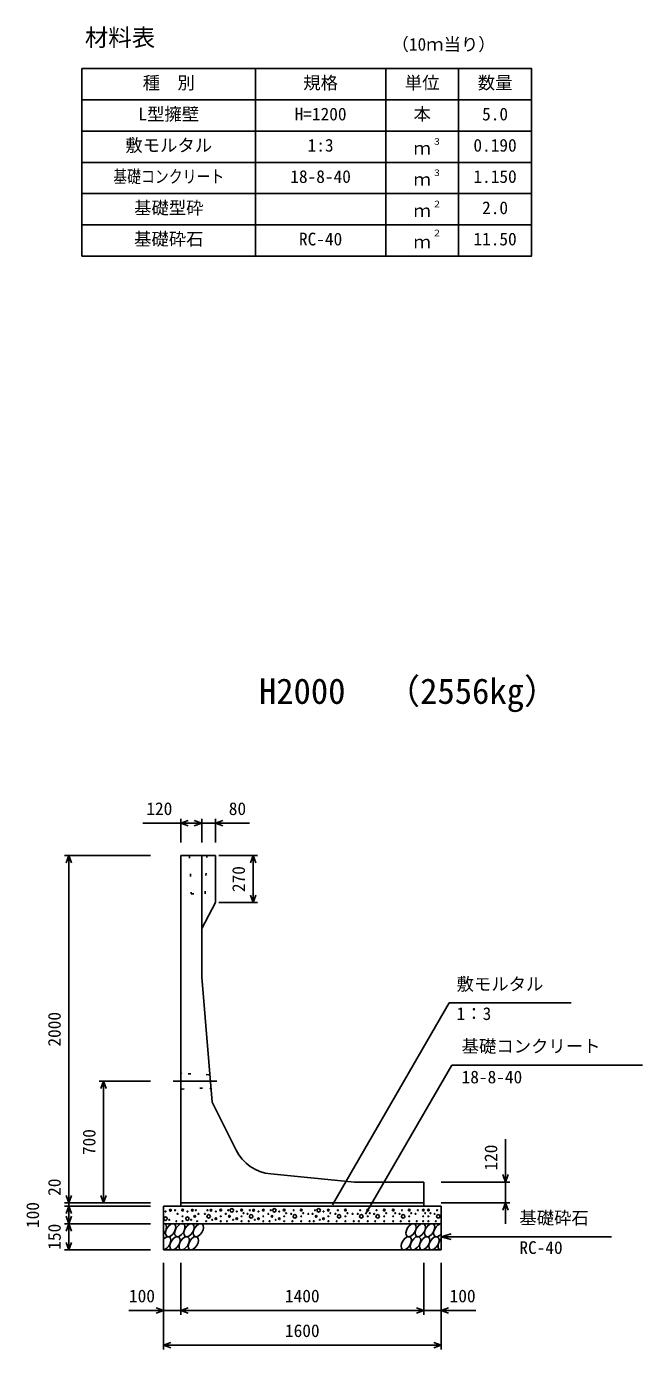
# Model space of a CAD drawing. Units: millimetres, scale not verified. Extents: x -50400 to 50400, y -17820 to 17820.
# Drawn here: x 26185 to 29734, y -226 to 7395 of the extents above; entities that cross this region are included whole.
import ezdxf
from ezdxf.enums import TextEntityAlignment as Align

# ---------------------------------------------------------------- set-up
doc = ezdxf.new("R2010")
doc.units = ezdxf.units.MM
doc.header["$LTSCALE"] = 60
doc.linetypes.add('DOTTED', pattern=[1.75, 0.25, -1.5])
doc.linetypes.add('LONG_DASHED_DOTTED', pattern=[15.25, 12, -1.5, 0.25, -1.5])
for name, color, linetype, lineweight in [('0-0_CENTER', 7, 'LONG_DASHED_DOTTED', 25), ('0-1_DIM', 7, 'Continuous', 25), ('0-3_HATCH', 6, 'Continuous', 25), ('0-4_HYO', 3, 'Continuous', 25), ('0-5_HYO2', 4, 'Continuous', 25), ('0-6_OUTLINE', 1, 'Continuous', 25), ('0-7_OUTLINE2', 4, 'DOTTED', 25), ('0-8_TXT', 7, 'Continuous', 25)]:
    doc.layers.add(name, color=color, linetype=linetype, lineweight=lineweight)
doc.styles.add('ＭＳ ゴシック', font='')
doc.styles.get('ＭＳ ゴシック').set_extended_font_data('MS Gothic')

msp = doc.modelspace()

# ---------------------------------------------------------------- linework, layer by layer
at = {"layer": '0-0_CENTER'}
msp.add_line((27031.18, 1319.23), (27281.04, 1319.23), dxfattribs=at)
at = {"layer": '0-1_DIM'}
for p, q in [((27074.5, 2831.12), (27074.5, 2694.23)), ((27194.5, 2831.12), (27194.5, 2694.23)), ((27274.5, 2831.12), (27274.5, 2694.23)), ((26854.64, 2806.12), (27074.5, 2806.12)), ((27194.5, 2806.12), (27074.5, 2806.12)), ((27194.5, 2806.12), (27274.5, 2806.12)), ((27274.5, 2806.12), (27470.46, 2806.12)), ((26404.5, 2619.23), (26899.5, 2619.23)), ((26429.5, 619.23), (26429.5, 2619.23)), ((27515.91, 2619.23), (27294, 2619.23)), ((27490.91, 2619.23), (27490.91, 2349.23)), ((27515.91, 2349.23), (27294, 2349.23)), ((27949.15, 607.91), (28620.42, 1770.58)), ((29322.83, 1770.58), (28620.42, 1770.58)), ((28138.63, 553.51), (28634.9, 1413.07)), ((29734.44, 1413.07), (28634.9, 1413.07)), ((26604.5, 1319.23), (26899.5, 1319.23)), ((26629.5, 1319.23), (26629.5, 619.23)), ((28944.5, 739.23), (28944.5, 986.92)), ((28969.5, 739.23), (28574.5, 739.23)), ((28944.5, 739.23), (28944.5, 619.23)), ((26404.5, 619.23), (26899.5, 619.23)), ((26429.5, 619.23), (26429.5, 599.23)), ((28969.5, 619.23), (28574.5, 619.23)), ((28944.5, 499.23), (28944.5, 619.23)), ((26404.5, 599.23), (26899.5, 599.23)), ((26429.5, 599.23), (26429.5, 499.23)), ((26404.5, 499.23), (26899.5, 499.23)), ((26429.5, 499.23), (26429.5, 349.23)), ((28574.5, 424.23), (28632.46, 439.76)), ((29554.82, 424.23), (28574.5, 424.23)), ((28574.5, 424.23), (28632.46, 408.7)), ((26404.5, 349.23), (26899.5, 349.23)), ((26974.5, -225.77), (26974.5, 274.23)), ((27074.5, -25.77), (27074.5, 274.23)), ((28474.5, -25.77), (28474.5, 274.23)), ((28474.5, -25.77), (28474.5, 274.23)), ((28574.5, -225.77), (28574.5, 274.23)), ((26774.96, -0.77), (26974.5, -0.77)), ((27074.5, -0.77), (26974.5, -0.77)), ((28474.5, -0.77), (27074.5, -0.77)), ((28574.5, -0.77), (28474.5, -0.77)), ((28774.04, -0.77), (28574.5, -0.77)), ((28574.5, -200.77), (26974.5, -200.77))]:
    msp.add_line(p, q, dxfattribs=at)
for points in [[(27116.79, 2821.51), (27074.5, 2806.12), (27116.79, 2790.73)], [(27152.21, 2821.51), (27194.5, 2806.12), (27152.21, 2790.73)], [(27316.79, 2821.51), (27274.5, 2806.12), (27316.79, 2790.73)], [(26444.89, 2576.94), (26429.5, 2619.23), (26414.11, 2576.94)], [(27506.3, 2576.94), (27490.91, 2619.23), (27475.52, 2576.94)], [(27506.3, 2391.52), (27490.91, 2349.23), (27475.52, 2391.52)], [(26644.89, 1276.94), (26629.5, 1319.23), (26614.11, 1276.94)], [(28929.11, 781.52), (28944.5, 739.23), (28959.89, 781.52)], [(26444.89, 661.52), (26429.5, 619.23), (26414.11, 661.52)], [(26644.89, 661.52), (26629.5, 619.23), (26614.11, 661.52)], [(28929.11, 576.94), (28944.5, 619.23), (28959.89, 576.94)], [(26444.89, 556.94), (26429.5, 599.23), (26414.11, 556.94)], [(26444.89, 541.52), (26429.5, 499.23), (26414.11, 541.52)], [(26444.89, 456.94), (26429.5, 499.23), (26414.11, 456.94)], [(26444.89, 391.52), (26429.5, 349.23), (26414.11, 391.52)], [(26932.21, 14.62), (26974.5, -0.77), (26932.21, -16.16)], [(27116.79, 14.62), (27074.5, -0.77), (27116.79, -16.16)], [(28432.21, 14.62), (28474.5, -0.77), (28432.21, -16.16)], [(28616.79, 14.62), (28574.5, -0.77), (28616.79, -16.16)], [(27016.79, -185.38), (26974.5, -200.77), (27016.79, -216.16)], [(28532.21, -185.38), (28574.5, -200.77), (28532.21, -216.16)]]:
    msp.add_lwpolyline(points, dxfattribs=at)
at = {"layer": '0-3_HATCH'}
for centre, radius in [((26986.4, 528.26), 10), ((26986.4, 569.41), 2.5), ((27014.44, 576.41), 5), ((27041.57, 576.41), 2.5), ((27055.59, 555.4), 2.5), ((27084.47, 577.28), 5), ((27084.47, 541.39), 2.5), ((27112.51, 528.26), 10), ((27112.51, 569.41), 2.5), ((27140.54, 576.41), 5), ((27154.56, 541.39), 5), ((27161.57, 576.41), 2.5), ((27175.59, 555.4), 2.5), ((27213.41, 555.4), 2.5), ((27234.44, 541.39), 10), ((27227.43, 576.41), 2.5), ((27248.46, 576.41), 5), ((27276.49, 569.41), 2.5), ((27304.53, 577.28), 5), ((27304.53, 541.39), 2.5), ((27333.41, 555.4), 2.5), ((27347.43, 576.41), 2.5), ((27354.44, 541.39), 5), ((27368.46, 576.41), 10), ((27396.49, 569.41), 2.5), ((27424.53, 577.28), 5), ((27424.53, 541.39), 2.5), ((27435.87, 559.72), 2.5), ((27458.63, 555.4), 2.5), ((27479.66, 541.39), 10), ((27472.65, 576.41), 2.5), ((27493.68, 576.41), 5), ((27521.72, 569.41), 2.5), ((27549.76, 577.28), 5), ((27549.76, 541.39), 2.5), ((27578.63, 555.4), 2.5), ((27592.65, 576.41), 2.5), ((27599.66, 541.39), 5), ((27613.68, 576.41), 10), ((27641.72, 569.41), 2.5), ((27669.76, 577.28), 5), ((27669.76, 541.39), 2.5), ((27681.1, 559.72), 2.5), ((27710.56, 555.4), 2.5), ((27731.59, 541.39), 10), ((27724.58, 576.41), 2.5), ((27768.2, 577.28), 5), ((27768.2, 541.39), 2.5), ((27779.54, 559.72), 2.5), ((27809, 555.4), 2.5), ((27833.33, 555.4), 2.5), ((27847.35, 576.41), 2.5), ((27854.36, 541.39), 5), ((27868.38, 576.41), 10), ((27896.41, 569.41), 2.5), ((27924.45, 577.28), 5), ((27924.45, 541.39), 2.5), ((27935.79, 559.72), 2.5), ((27965.25, 555.4), 2.5), ((27986.28, 541.39), 10), ((27979.27, 576.41), 2.5), ((28022.89, 577.28), 5), ((28022.89, 541.39), 2.5), ((28034.23, 559.72), 2.5), ((28063.69, 555.4), 2.5), ((28093.68, 555.4), 2.5), ((28114.71, 541.39), 10), ((28107.7, 576.41), 2.5), ((28151.32, 577.28), 5), ((28151.32, 541.39), 2.5), ((28162.66, 559.72), 2.5), ((28187.6, 555.4), 2.5), ((28208.63, 541.39), 10), ((28201.62, 576.41), 2.5), ((28246.42, 577.28), 5), ((28246.42, 541.39), 2.5), ((28257.76, 559.72), 2.5), ((28298.3, 577.28), 5), ((28298.3, 541.39), 2.5), ((28309.63, 559.72), 2.5), ((28334.58, 555.4), 2.5), ((28355.61, 541.39), 10), ((28348.6, 576.41), 2.5), ((28390.28, 577.28), 5), ((28390.28, 541.39), 2.5), ((28401.62, 559.72), 2.5), ((28426.57, 555.4), 2.5), ((28440.59, 576.41), 2.5), ((28471.34, 577.28), 5), ((28471.34, 541.39), 2.5), ((28482.68, 559.72), 2.5), ((28501.04, 577.28), 5), ((28501.04, 541.39), 2.5), ((28512.38, 559.72), 2.5), ((28536.7, 555.4), 2.5), ((28557.73, 541.39), 10), ((28550.72, 576.41), 2.5), ((27007.43, 521.26), 2.5), ((27048.58, 513.38), 2.5), ((27084.47, 513.38), 2.5), ((27133.53, 521.26), 2.5), ((27168.58, 513.38), 2.5), ((27220.42, 513.38), 2.5), ((27255.47, 521.26), 2.5), ((27276.49, 528.26), 5), ((27304.53, 513.38), 2.5), ((27340.42, 513.38), 2.5), ((27375.47, 521.26), 2.5), ((27396.49, 528.26), 5), ((27424.53, 513.38), 2.5), ((27465.64, 513.38), 2.5), ((27500.69, 521.26), 2.5), ((27521.72, 528.26), 5), ((27549.76, 513.38), 2.5), ((27585.64, 513.38), 2.5), ((27620.69, 521.26), 2.5), ((27641.72, 528.26), 5), ((27669.76, 513.38), 2.5), ((27717.57, 513.38), 2.5), ((27768.2, 513.38), 2.5), ((27816.01, 513.38), 2.5), ((27840.34, 513.38), 2.5), ((27875.39, 521.26), 2.5), ((27896.41, 528.26), 5), ((27924.45, 513.38), 2.5), ((27972.26, 513.38), 2.5), ((28022.89, 513.38), 2.5), ((28070.7, 513.38), 2.5), ((28100.69, 513.38), 2.5), ((28151.32, 513.38), 2.5), ((28194.61, 513.38), 2.5), ((28246.42, 513.38), 2.5), ((28298.3, 513.38), 2.5), ((28341.59, 513.38), 2.5), ((28390.28, 513.38), 2.5), ((28433.58, 513.38), 2.5), ((28471.34, 513.38), 2.5), ((28501.04, 513.38), 2.5), ((28543.71, 513.38), 2.5)]:
    msp.add_circle(centre, radius, dxfattribs=at)
for centre, start_param, end_param in [((26962.13, 461.71), 4.385593, 6.6745444), ((28560.64, 461.71), 0.3357715, 4.4411806), ((26987.46, 386.72), 3.5111464, 7.548991), ((28585.96, 386.72), 1.2110787, 3.5658734)]:
    msp.add_ellipse(centre, major_axis=(21.81, 35.31), ratio=0.5792, start_param=start_param, end_param=end_param, dxfattribs=at)
for centre in [(27015.34, 461.71), (27068.55, 461.71), (27121.76, 461.71), (27174.97, 461.71), (28401.01, 461.71), (28454.22, 461.71), (28507.43, 461.71), (27040.66, 386.72), (27093.87, 386.72), (27147.08, 386.72), (28373.13, 386.72), (28426.34, 386.72), (28479.54, 386.72), (28532.75, 386.72)]:
    msp.add_ellipse(centre, major_axis=(21.81, 35.31), ratio=0.5792, dxfattribs=at)
at = {"layer": '0-4_HYO'}
for p, q in [((27505, 7152.24), (27505, 6072.24)), ((28255, 7152.24), (28255, 6072.24)), ((28675, 7152.24), (28675, 6072.24)), ((26505, 6972.24), (29095, 6972.24))]:
    msp.add_line(p, q, dxfattribs=at)
msp.add_lwpolyline([(26505, 6072.24), (29095, 6072.24), (29095, 7152.24), (26505, 7152.24)], close=True, dxfattribs=at)
at = {"layer": '0-5_HYO2'}
for p, q in [((26505, 6792.24), (29095, 6792.24)), ((26505, 6612.24), (29095, 6612.24)), ((26505, 6432.24), (29095, 6432.24)), ((26505, 6252.24), (29095, 6252.24))]:
    msp.add_line(p, q, dxfattribs=at)
at = {"layer": '0-6_OUTLINE'}
for p, q in [((27074.5, 2619.23), (27274.5, 2619.23)), ((27074.5, 2619.23), (27074.5, 599.23)), ((27194.5, 2619.23), (27194.5, 1919.23)), ((27274.5, 2619.23), (27274.5, 2349.23)), ((27194.5, 2199.23), (27274.5, 2349.23)), ((27254.5, 1199.23), (27194.5, 1919.23)), ((27392.64, 922.94), (27254.5, 1199.23)), ((28074.5, 739.23), (27592.17, 785.91)), ((28474.5, 739.23), (28074.5, 739.23)), ((28474.5, 739.23), (28474.5, 599.23)), ((28474.5, 619.23), (27074.5, 619.23)), ((28574.5, 599.23), (26974.5, 599.23)), ((26974.5, 599.23), (26974.5, 349.23)), ((28574.5, 599.23), (28574.5, 349.23)), ((28574.5, 499.23), (26974.5, 499.23)), ((28574.5, 349.23), (26974.5, 349.23))]:
    msp.add_line(p, q, dxfattribs=at)
msp.add_arc((27616.25, 1034.74), 250, 206.56505, 264.47246, dxfattribs=at)
at = {"layer": '0-7_OUTLINE2'}
for p, q in [((27124.5, 2619.23), (27134.5, 2399.23)), ((27079.5, 1364.01), (27074.72, 1369.23)), ((27236.34, 1356.96), (27079.5, 1364.01)), ((27240.96, 1361.75), (27236.34, 1356.96)), ((27074.72, 1269.23), (27079.5, 1274.45)), ((27079.5, 1274.45), (27242.63, 1281.51)), ((27247.84, 1276.73), (27242.63, 1281.51))]:
    msp.add_line(p, q, dxfattribs=at)
msp.add_lwpolyline([(27134.5, 2399.23), (27214.5, 2399.23), (27224.5, 2619.23)], dxfattribs=at)

# ---------------------------------------------------------------- texts
at = {"layer": '0-1_DIM', "style": 'ＭＳ ゴシック'}
for s, p in [('120', (26875.86, 2831.12)), ('80', (27350.76, 2831.12)), ('敷モルタル', (28663.27, 1820.58)), ('1：3', (28663.27, 1650.47)), ('基礎コンクリート', (28692.15, 1463.07)), ('18-8-40', (28692.15, 1285.44)), ('基礎砕石', (29024.75, 474.23)), ('RC-40', (29024.75, 302.85)), ('100', (26775.86, 24.23)), ('1400', (27674.5, 24.23)), ('100', (28623.14, 24.23)), ('1600', (27674.5, -175.77))]:
    msp.add_text(s, height=73.31, dxfattribs=at).set_placement(p, align=Align.BOTTOM_LEFT)
for s, p in [('270', (27465.91, 2409.23)), ('2000', (26404.5, 1519.23)), ('700', (26604.5, 894.23)), ('120', (28919.5, 804.87)), ('20', (26404.5, 659.3)), ('100', (26279.5, 474.23)), ('150', (26404.5, 349.23))]:
    msp.add_text(s, height=73.31, rotation=90, dxfattribs=at).set_placement(p, align=Align.BOTTOM_LEFT)
at = {"layer": '0-8_TXT', "style": 'ＭＳ ゴシック'}
for s, height, p in [('材料表', 98.97, (26521.67, 7252.24)), ('（10ｍ当り）', 73.31, (28288.33, 7233.9)), ('種\u3000別', 73.31, (26855, 7012.24)), ('規格', 73.31, (27780, 7012.24)), ('単位', 73.31, (28365, 7012.24)), ('数量', 73.31, (28785, 7012.24)), ('L型擁壁', 73.31, (26830, 6832.24)), ('本', 73.31, (28415, 6832.24)), ('H=1200', 73.31, (27730, 6832.24)), ('5.0', 73.31, (28810, 6832.24)), ('敷モルタル', 73.31, (26755, 6652.24)), ('1:3', 73.31, (27805, 6652.24)), ('ｍ', 73.31, (28415, 6635.57)), ('３', 36.66, (28524.24, 6702.85)), ('0.190', 73.31, (28760, 6652.24)), ('18-8-40', 73.31, (27705, 6472.24)), ('３', 36.66, (28524.24, 6522.85)), ('1.150', 73.31, (28760, 6472.24)), ('ｍ', 73.31, (28415, 6455.57)), ('基礎型砕', 73.31, (26805, 6292.24)), ('ｍ', 73.31, (28415, 6275.57)), ('２', 36.66, (28524.24, 6342.85)), ('2.0', 73.31, (28810, 6292.24)), ('基礎砕石', 73.31, (26805, 6112.24)), ('RC-40', 73.31, (27755, 6112.24)), ('ｍ', 73.31, (28415, 6095.57)), ('２', 36.66, (28524.24, 6176.18)), ('11.50', 73.31, (28760, 6112.24)), ('（2556kg）', 146.6, (28253.12, 3449.48)), ('H2000', 146.6, (27524.5, 3449.48))]:
    msp.add_text(s, height=height, dxfattribs=at).set_placement(p, align=Align.BOTTOM_LEFT)
at = {"layer": '0-8_TXT', "style": 'ＭＳ ゴシック', "width": 0.8}
msp.add_text('基礎コンクリート', height=73.31, dxfattribs=at).set_placement((26685, 6472.24), align=Align.BOTTOM_LEFT)

doc.saveas('drawing.dxf')
